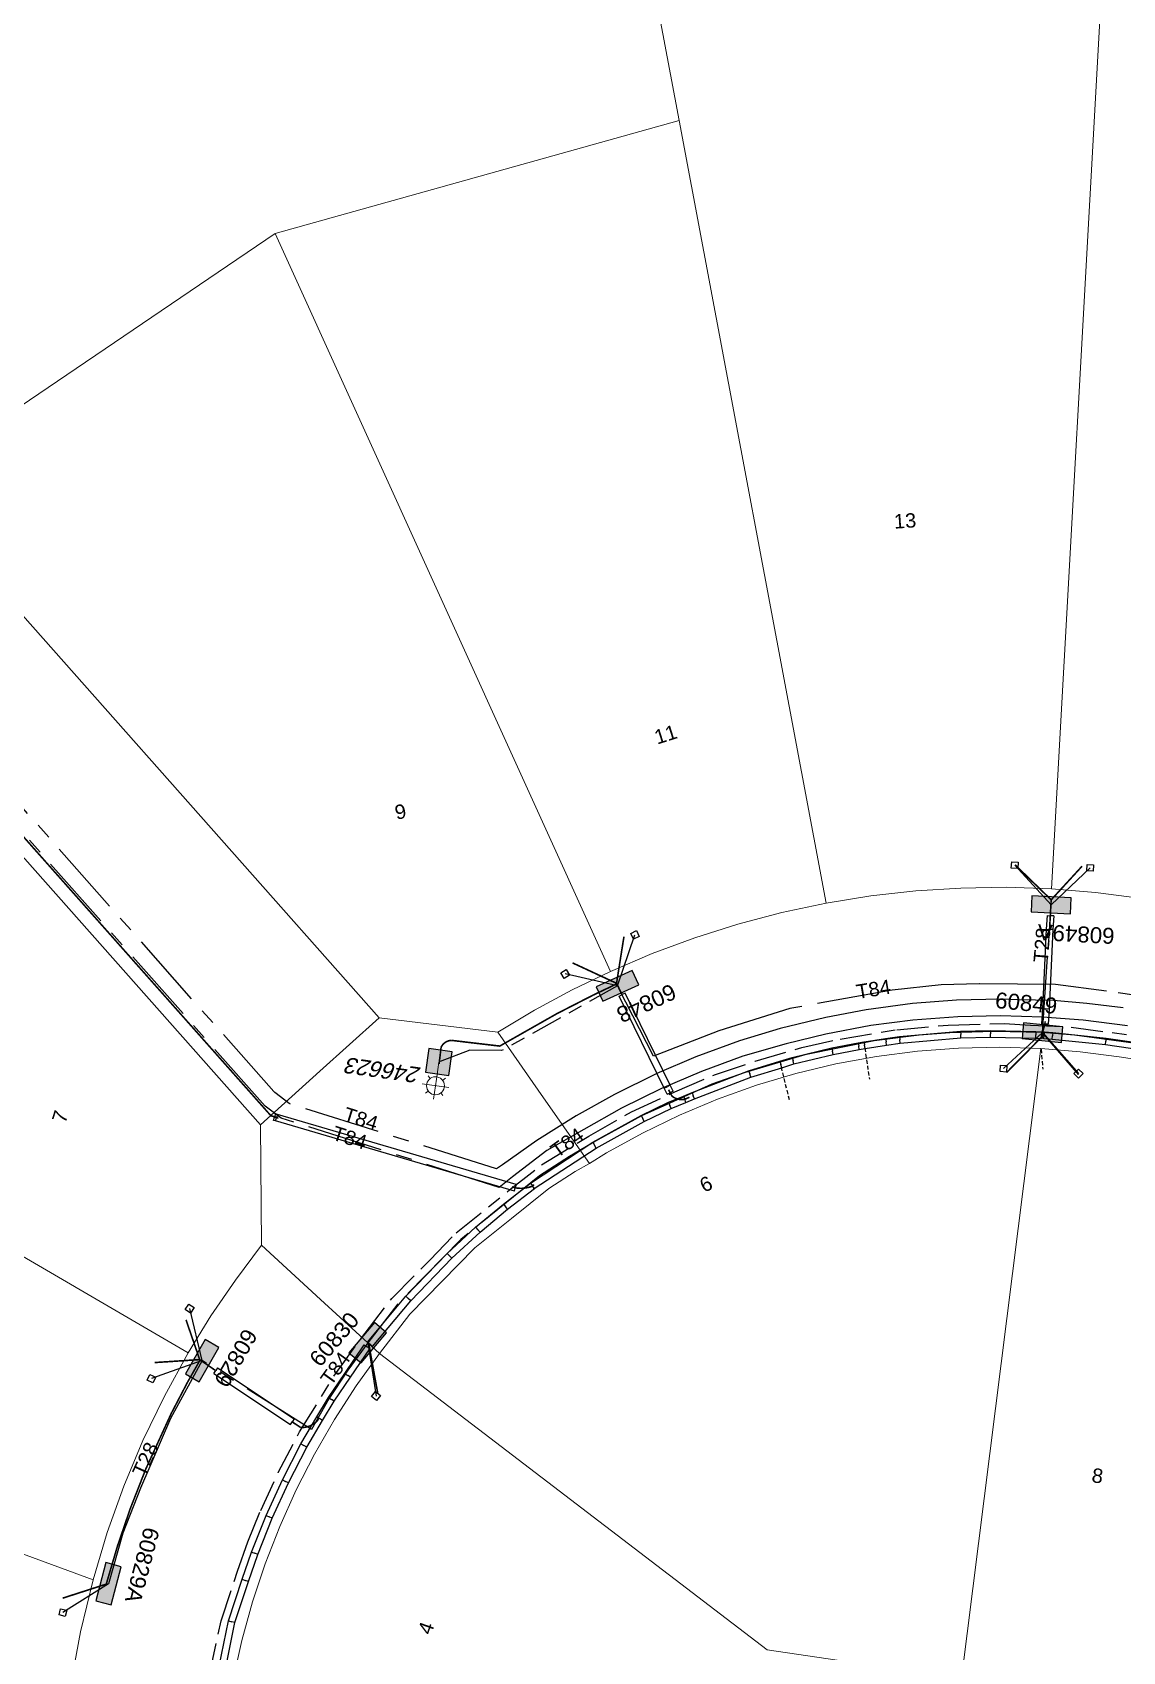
# Model space of a CAD drawing. Header units: metres. Extents: x 277548 to 280124, y 6243677 to 6246862.
# Drawn here: x 279546.5 to 279682.9, y 6245379.9 to 6245582.7 of the extents above; entities that cross this region are included whole.
import ezdxf
from ezdxf.enums import TextEntityAlignment as Align

# ---------------------------------------------------------------- set-up
doc = ezdxf.new("R2010")
doc.units = ezdxf.units.M
for name, pattern in [('Cable Exist UG', [8.2, 4, -1.2, 1.8, -1.2]), ('DASHED', [0.75, 0.5, -0.25]), ('IECLCENT', [15.5, 9.5, -2, 2, -2])]:
    doc.linetypes.add(name, pattern=pattern)
doc.layers.get('0').update_dxf_attribs({"color": 6})
doc.layers.add('Cadastre Land Parcels_SP_EXT', color=9, linetype='Continuous', lineweight=5)
doc.layers.add('Cadastre Roads_SP_EXT', color=94, linetype='Continuous', lineweight=15)
for name, color, linetype in [('Duct_SP_EXT', 7, 'Continuous'), ('Equip_SP_SL_EXT', 7, 'Continuous'), ('Mains_LV_EXT', 7, 'Continuous'), ('Mains_LV_SL_EXT', 7, 'Continuous'), ('Notes_HV_MISC', 7, 'Continuous'), ('Notes_LV_MISC', 7, 'Continuous'), ('Notes_SP_MISC', 7, 'Continuous'), ('Services_SP_EXT', 7, 'Continuous'), ('SupportsUG_SP_LV_EXT', 7, 'Continuous'), ('SupportsUG_SP_LV_SL_EXT', 7, 'Continuous')]:
    doc.layers.add(name, color=color, linetype=linetype)
doc.layers.add('UNKNOWN_FEATURES', color=1, linetype='DASHED', plot=False)
doc.styles.add('COLUMN_LABEL', font='arial.ttf')
doc.styles.add('iecARIAL', font='arial.ttf', dxfattribs={"height": 2})
doc.styles.add('POLE_LABEL', font='arial.ttf')
doc.styles.get("Standard").update_dxf_attribs({"font": 'arial.ttf'})

# ---------------------------------------------------------------- blocks, each defined once
blk = doc.blocks.new('COLUMN_EXT')
blk.add_hatch(color=256).paths.add_polyline_path([(-1.49, 1.48), (-1.49, -1.49), (1.48, -1.49), (1.48, 1.48)])
blk.add_lwpolyline([(-1.49, -1.49), (1.48, -1.49), (1.48, 1.48), (-1.49, 1.48)], close=True)
at = {"style": 'COLUMN_LABEL', "oblique": 15, "flags": 8}
blk.add_attdef('ASSET_NUM', text='', height=2, dxfattribs=at).set_placement((2, 2), align=Align.MIDDLE_LEFT)
at = {"flags": 9}
for tag, style, p in [('STRUCTURE_PLANT_NUMBER', 'POLE_LABEL', (1.81, 0.03)), ('STREET_CODE', 'COLUMN_LABEL', (1.81, -0.2))]:
    blk.add_attdef(tag, text='', height=0.2, dxfattribs=dict(at, style=style)).set_placement(p, align=Align.MIDDLE_LEFT)
for tag, p in [('COLUMN_TYPE', (1.81, -0.4)), ('OWNED_BY', (1.81, -0.6)), ('STATE', (1.81, -0.8)), ('USAGE', (1.81, -1)), ('STREETNAME', (1.81, -1.6)), ('SUBURB', (1.81, -1.8)), ('LEGEND', (1.81, -1.2)), ('LOCATION', (1.81, -1.4)), ('NOTES', (1.81, -2))]:
    blk.add_attdef(tag, text='', height=0.2, dxfattribs=at).set_placement(p, align=Align.MIDDLE_LEFT)
at = {"flags": 1}
blk.add_attdef('Z', (1.81, -2.35), '', height=0.2, dxfattribs=at)
blk = doc.blocks.new('PILLAR_EXT')
blk.add_hatch(color=256).paths.add_polyline_path([(-2.475, 0.99), (-2.475, -0.99), (2.475, -0.99), (2.475, 0.99)])
blk.add_lwpolyline([(-2.475, -0.99), (2.475, -0.99), (2.475, 0.99), (-2.475, 0.99)], close=True)
at = {"style": 'iecARIAL', "flags": 8}
blk.add_attdef('ASSET_NUM', text='', height=2, dxfattribs=at).set_placement((1.5, 3.5), align=Align.MIDDLE_RIGHT)
for tag, p, flags in [('OWNED_BY', (0, -0.2), 9), ('STATE', (0, -0.4), 9), ('SUPPORT_TYPE', (0, -0.6), 9), ('STREETNAME', (0, -1.8), 9), ('SUBURB', (0, -2), 1), ('USAGE', (0, -0.8), 9), ('LEGEND', (0, -1), 9), ('LOCATION', (0, -1.2), 9), ('NOTES', (0, -1.4), 9), ('PARENT', (0, -1.6), 9)]:
    blk.add_attdef(tag, p, '', height=0.2, dxfattribs=dict(flags=flags))
blk = doc.blocks.new('*U75')
at = {"lineweight": 15}
for p, q in [((-1.46, 5.46), (-1.06, 5.06)), ((0, 1.75), (0, 6.25)), ((1.46, 5.46), (1.06, 5.06)), ((-2.25, 4), (2.25, 4)), ((-1.46, 2.54), (-1.06, 2.94)), ((1.46, 2.54), (1.06, 2.94)), ((0, 0), (0, 2.5))]:
    blk.add_line(p, q, dxfattribs=at)
blk.add_circle((0, 4), 1.5, dxfattribs=at)
for tag, p, height, flags in [('OPERATING_VOLTAGE', (0.98, -1.65), 0.2, 9), ('ORIENTATION', (0.98, -1.85), 0.2, 9), ('OWNED_BY', (0.98, -2.05), 0.2, 9), ('STATE', (0.98, -2.25), 0.2, 9), ('CONSTRUCTED_VOLTAGE', (0.98, -0.65), 0.2, 9), ('CONTROL_TYPE', (0.98, -0.85), 0.2, 9), ('LANTERN_PURPOSE', (0.98, -1.05), 0.2, 9), ('LANTERN_TYPE', (0.98, -1.25), 0.2, 9), ('NO_PHASES', (0.98, -1.45), 0.2, 9), ('USAGE', (0.98, -2.45), 0.2, 9), ('CEXIST', (0.98, -2.65), 0.2, 9), ('CNEW', (0.98, -2.85), 0.2, 9), ('LNUMBER', (2.18, -3.25), 2.5, 8), ('CNUMBER', (0.98, -3.05), 0.2, 9), ('CREMOVE', (0.98, -3.25), 0.2, 9), ('CREPLACE', (0.98, -3.45), 0.2, 9), ('LKINGHEIGHT', (0.98, -3.65), 0.2, 9), ('LBRACKET', (0.98, -3.85), 0.2, 9), ('LBRACKETVOCAB', (0.98, -4.05), 0.2, 9), ('LCATEGORY', (0.98, -4.25), 0.2, 9), ('LCHARGE1', (0.98, -4.45), 0.2, 9), ('LCHARGE1PERCENT', (0.98, -4.65), 0.2, 9), ('LCHARGE2', (0.98, -4.85), 0.2, 9), ('LCHARGE2PERCENT', (0.98, -5.05), 0.2, 9), ('LCHARGE3', (0.98, -5.25), 0.2, 9), ('LCHARGE3PERCENT', (0.98, -5.45), 0.2, 9), ('LEXIST', (0.98, -5.65), 0.2, 9), ('LLAMP', (0.98, -5.85), 0.2, 9), ('LLAMPVOCAB', (0.98, -6.05), 0.2, 9), ('LMAST', (0.98, -6.25), 0.2, 9), ('LMASTVOCAB', (0.98, -6.45), 0.2, 9), ('LNEW', (0.98, -6.65), 0.2, 9), ('LANTNUMBER', (0.98, -6.85), 0.2, 9), ('LOUTREACH', (0.98, -7.25), 0.2, 9), ('LOUTREACHVOCAB', (0.98, -7.45), 0.2, 9), ('LRATECODE', (0.98, -7.65), 0.2, 9), ('LREMOVE', (0.98, -7.85), 0.2, 9), ('LREPLACE', (0.98, -8.05), 0.2, 9), ('LTYPE', (0.98, -8.25), 0.2, 9), ('STREETNAME', (0.98, -9.25), 0.2, 9), ('SUBURB', (0.98, -9.45), 0.2, 1), ('LTYPEVOCAB', (0.98, -8.45), 0.2, 9), ('LEGEND', (0.98, -8.65), 0.2, 9), ('LOCATION', (0.98, -8.85), 0.2, 9), ('NOTES', (0.98, -9.05), 0.2, 9)]:
    blk.add_attdef(tag, p, '', height=height, dxfattribs=dict(flags=flags))
blk = doc.blocks.new('CCP_EXT')
at = {"flags": 9}
for tag, p in [('STATE', (0, -1.8)), ('NOTES', (0, -2))]:
    blk.add_attdef(tag, text='', height=0.2, dxfattribs=at).set_placement(p, align=Align.MIDDLE_LEFT)
blk.add_wipeout([(0, 0.57), (0.57, 0), (0, -0.57), (-0.57, 0)])
blk.add_lwpolyline([(-0.57, 0), (0, 0.57), (0.57, 0), (0, -0.57), (-0.57, 0)])
at = {"flags": 1}
blk.add_attdef('Z', (0, 0), '', height=0.2, dxfattribs=at)
at = {"flags": 9}
for tag, p in [('CCP_TYPE', (0, 0)), ('CONSTRUCTED_VOLTAGE', (0, -0.2)), ('OPERATING_VOLTAGE', (0, -0.6)), ('ORIENTATION', (0, -0.8)), ('OWNED_BY', (0, -1)), ('NO_PHASES', (0, -0.4)), ('USAGE', (0, -1.2)), ('LEGEND', (0, -1.4)), ('LIFE_SUPPORT', (0, -1.6))]:
    blk.add_attdef(tag, text='', height=0.2, dxfattribs=at).set_placement(p, align=Align.MIDDLE_LEFT)

msp = doc.modelspace()

# ---------------------------------------------------------------- linework, layer by layer
at = {"layer": 'Cadastre Land Parcels_SP_EXT', "linetype": 'Continuous'}
msp.add_lwpolyline([(279530.61503, 6245526.12403), (279576.83799, 6245557.50401), (279627.41601, 6245571.64898), (279622.25297, 6245599.16804)], dxfattribs=at)
for points in [[(279654.186, 6245594.25303), (279622.25297, 6245599.16804), (279627.41601, 6245571.64898), (279645.805, 6245473.623), (279651.403, 6245474.52903), (279657.03597, 6245475.16202), (279662.69296, 6245475.52304), (279668.361, 6245475.61102), (279674.02604, 6245475.42596), (279680.42097, 6245590.26402), (279654.186, 6245594.25303)], [(279691.49903, 6245588.61803), (279680.42097, 6245590.26402), (279674.02604, 6245475.42596), (279679.55204, 6245474.97396), (279685.04801, 6245474.25997), (279707.87298, 6245470.79901), (279725.07001, 6245583.47601), (279691.49903, 6245588.61803)], [(279645.805, 6245473.623), (279627.41601, 6245571.64898), (279576.83799, 6245557.50401), (279618.82902, 6245465.07797), (279624.04603, 6245467.30404), (279629.36604, 6245469.27598), (279634.77403, 6245470.98901), (279640.25798, 6245472.43899), (279645.805, 6245473.623)], [(279618.82902, 6245465.07797), (279576.83799, 6245557.50401), (279530.61503, 6245526.12403), (279589.87297, 6245459.27796), (279604.72601, 6245457.48799), (279609.31003, 6245460.23098), (279614.01498, 6245462.76198), (279618.82902, 6245465.07797)], [(279575.02001, 6245445.88303), (279515.65104, 6245512.85797), (279481.67302, 6245466.50401), (279565.96901, 6245417.31096), (279568.81597, 6245421.93897), (279571.87202, 6245426.43104), (279575.13396, 6245430.77603), (279575.02001, 6245445.88303)], [(279565.96901, 6245417.31096), (279481.67302, 6245466.50401), (279461.92997, 6245439.58403), (279458.95298, 6245423.91003), (279554.05303, 6245388.86503), (279555.83002, 6245394.79003), (279557.91696, 6245400.613), (279560.30698, 6245406.31797), (279562.993, 6245411.88902), (279565.96901, 6245417.31096)], [(279672.70396, 6245455.409), (279667.54702, 6245455.58001), (279662.38901, 6245455.47304), (279657.24302, 6245455.08897), (279652.12503, 6245454.42797), (279647.04996, 6245453.49403), (279642.03196, 6245452.28803), (279637.08799, 6245450.81499), (279632.22899, 6245449.07696), (279627.47104, 6245447.08197), (279622.82704, 6245444.83196), (279618.31103, 6245442.337), (279616.18496, 6245441.00804), (279614.42104, 6245440.00299), (279611.10203, 6245437.87002), (279606.44099, 6245434.13497), (279601.84804, 6245430.45503), (279597.73201, 6245426.24898), (279593.70598, 6245422.13701), (279589.93197, 6245417.24197), (279638.43798, 6245380.10597), (279662.76999, 6245376.50703), (279672.70396, 6245455.409)], [(279692.37202, 6245336.87996), (279709.21396, 6245450.31503), (279682.48698, 6245454.38001), (279677.60801, 6245455.013), (279672.70396, 6245455.409), (279662.76999, 6245376.50703), (279657.58301, 6245341.52899), (279677.10602, 6245338.93104), (279692.37202, 6245336.87996)], [(279554.05303, 6245388.86503), (279458.95298, 6245423.91003), (279449.63398, 6245374.52397), (279478.08804, 6245370.14399), (279513.19098, 6245364.80402), (279548.78796, 6245359.38799), (279551.29502, 6245375.80602), (279552.48804, 6245382.37497), (279554.05303, 6245388.86503)], [(279662.76999, 6245376.50703), (279638.43798, 6245380.10597), (279589.93197, 6245417.24197), (279586.99898, 6245413.17399), (279584.27604, 6245408.95902), (279581.76898, 6245404.61403), (279579.48399, 6245400.14802), (279577.42902, 6245395.57204), (279575.60698, 6245390.89801), (279574.023, 6245386.13803), (279572.68203, 6245381.30402), (279571.58502, 6245376.40898), (279570.741, 6245371.46403), (279568.31097, 6245354.73702), (279605.55898, 6245349.18602), (279640.83197, 6245343.99303), (279657.58301, 6245341.52899), (279662.76999, 6245376.50703)]]:
    msp.add_lwpolyline(points, close=True, dxfattribs=at)
at = {"layer": 'Cadastre Roads_SP_EXT', "linetype": 'Continuous'}
for points in [[(279515.651, 6245512.85803), (279575.02001, 6245445.88298), (279582.44697, 6245452.58097), (279589.87304, 6245459.27799), (279530.61503, 6245526.12403)], [(279685.048, 6245474.26003), (279679.55203, 6245474.97399), (279674.02603, 6245475.42602), (279674.02603, 6245475.42602), (279668.36104, 6245475.61102), (279662.69296, 6245475.52298), (279657.036, 6245475.16199), (279651.40298, 6245474.52901), (279645.80502, 6245473.623), (279640.258, 6245472.43899), (279634.77404, 6245470.98901), (279629.36602, 6245469.27597), (279624.04604, 6245467.30401), (279618.82902, 6245465.078), (279614.01503, 6245462.76201), (279609.31002, 6245460.23099), (279604.72598, 6245457.48803), (279610.45596, 6245449.24796), (279616.18497, 6245441.00797), (279618.31102, 6245442.33698), (279622.82698, 6245444.83197), (279627.47098, 6245447.082), (279632.22898, 6245449.077), (279637.088, 6245450.81503), (279642.03198, 6245452.28797), (279647.05004, 6245453.49397), (279652.12497, 6245454.42798), (279657.24299, 6245455.08903), (279662.38901, 6245455.47299), (279667.54704, 6245455.58001), (279672.704, 6245455.40896), (279677.60798, 6245455.013), (279682.48696, 6245454.38003), (279709.21402, 6245450.31496)], [(279571.58501, 6245376.40897), (279572.68203, 6245381.30402), (279574.02304, 6245386.13796), (279575.60698, 6245390.898), (279577.42899, 6245395.57202), (279579.48404, 6245400.14802), (279581.76904, 6245404.614), (279584.27604, 6245408.95899), (279586.99904, 6245413.174), (279589.93203, 6245417.24198), (279589.93203, 6245417.24198), (279582.53298, 6245424.00903), (279575.13401, 6245430.77599), (279571.872, 6245426.43099), (279568.816, 6245421.93897), (279565.96903, 6245417.31104), (279562.99303, 6245411.88898), (279560.30704, 6245406.31803), (279557.91704, 6245400.61304), (279555.83003, 6245394.78998), (279554.05296, 6245388.86502), (279552.48801, 6245382.37499), (279551.295, 6245375.80601)]]:
    msp.add_lwpolyline(points, dxfattribs=at)
at = {"layer": 'Duct_SP_EXT'}
for p, q in [((279673.4744, 6245472.07153), (279673.36832, 6245470.36287)), ((279673.4744, 6245472.07153), (279673.8936, 6245472.04551)), ((279674.31279, 6245472.01948), (279673.8936, 6245472.04551)), ((279674.31279, 6245472.01948), (279674.20712, 6245470.31749)), ((279673.36832, 6245470.36287), (279672.9093, 6245460.40974)), ((279673.36832, 6245470.36287), (279673.78772, 6245470.34018)), ((279674.20712, 6245470.31749), (279673.74807, 6245460.36356)), ((279674.20712, 6245470.31749), (279673.78772, 6245470.34018)), ((279619.90886, 6245461.98344), (279620.28611, 6245462.16806)), ((279625.54807, 6245450.46038), (279619.90886, 6245461.98344)), ((279620.66336, 6245462.35268), (279620.28611, 6245462.16806)), ((279626.3036, 6245450.8275), (279620.66336, 6245462.35268)), ((279672.9093, 6245460.40974), (279672.78753, 6245458.50772)), ((279672.9093, 6245460.40974), (279673.32868, 6245460.38665)), ((279673.74807, 6245460.36356), (279673.32868, 6245460.38665)), ((279673.74807, 6245460.36356), (279673.62581, 6245458.45405)), ((279655.0171, 6245456.91767), (279662.64858, 6245457.58345)), ((279662.64858, 6245457.58345), (279666.4039, 6245457.67961)), ((279662.64858, 6245457.58345), (279662.67223, 6245457.16392)), ((279666.4039, 6245457.67961), (279672.07825, 6245457.54256)), ((279666.4039, 6245457.67961), (279666.4042, 6245457.25948)), ((279672.07825, 6245457.54256), (279672.06839, 6245457.12268)), ((279672.07825, 6245457.54256), (279672.78175, 6245457.5265)), ((279672.78175, 6245457.5265), (279672.77216, 6245457.10661)), ((279672.78753, 6245458.50772), (279673.20667, 6245458.48088)), ((279672.97186, 6245457.54612), (279672.92916, 6245457.1283)), ((279672.97186, 6245457.54612), (279673.15274, 6245457.52763)), ((279673.15274, 6245457.52763), (279673.11004, 6245457.10981)), ((279673.15274, 6245457.52763), (279674.18458, 6245457.42219)), ((279673.62581, 6245458.45405), (279673.20667, 6245458.48088)), ((279674.18458, 6245457.42219), (279674.14189, 6245457.00436)), ((279674.18458, 6245457.42219), (279680.87637, 6245456.73851)), ((279641.57583, 6245454.29985), (279646.51895, 6245455.48974)), ((279646.51895, 6245455.48974), (279649.8176, 6245456.13797)), ((279646.51895, 6245455.48974), (279646.60863, 6245455.07933)), ((279649.8176, 6245456.13797), (279650.5597, 6245456.26382)), ((279649.8176, 6245456.13797), (279649.89322, 6245455.7248)), ((279649.96884, 6245455.31163), (279649.89322, 6245455.7248)), ((279649.96884, 6245455.31163), (279650.70014, 6245455.43564)), ((279650.5597, 6245456.26382), (279650.62992, 6245455.84973)), ((279650.56459, 6245456.26461), (279653.26139, 6245456.68926)), ((279650.56459, 6245456.26461), (279650.62992, 6245455.84973)), ((279650.69525, 6245455.43484), (279650.62992, 6245455.84973)), ((279650.70014, 6245455.43564), (279650.62992, 6245455.84973)), ((279650.69525, 6245455.43484), (279653.38092, 6245455.85774)), ((279653.26139, 6245456.68926), (279655.0171, 6245456.91767)), ((279653.26139, 6245456.68926), (279653.32115, 6245456.2735)), ((279653.38092, 6245455.85774), (279653.32115, 6245456.2735)), ((279653.38092, 6245455.85774), (279655.10782, 6245456.08239)), ((279655.0171, 6245456.91767), (279655.06246, 6245456.50003)), ((279655.10782, 6245456.08239), (279655.06246, 6245456.50003)), ((279655.10782, 6245456.08239), (279662.69588, 6245456.74439)), ((279662.69588, 6245456.74439), (279662.67223, 6245457.16392)), ((279662.69588, 6245456.74439), (279666.40451, 6245456.83935)), ((279666.40451, 6245456.83935), (279666.4042, 6245457.25948)), ((279666.40451, 6245456.83935), (279672.05852, 6245456.70279)), ((279672.05852, 6245456.70279), (279672.06839, 6245457.12268)), ((279672.05852, 6245456.70279), (279672.76258, 6245456.68672)), ((279672.76258, 6245456.68672), (279672.77216, 6245457.10661)), ((279672.88646, 6245456.71047), (279672.92916, 6245457.1283)), ((279672.88646, 6245456.71047), (279673.06734, 6245456.69199)), ((279673.06734, 6245456.69199), (279673.11004, 6245457.10981)), ((279673.06734, 6245456.69199), (279674.09919, 6245456.58654)), ((279674.09919, 6245456.58654), (279674.14189, 6245457.00436)), ((279674.09919, 6245456.58654), (279680.77372, 6245455.90462)), ((279680.77372, 6245455.90462), (279680.82505, 6245456.32156)), ((279680.77372, 6245455.90462), (279709.96696, 6245451.69729)), ((279680.87637, 6245456.73851), (279680.82505, 6245456.32156)), ((279680.87637, 6245456.73851), (279710.08678, 6245452.5287)), ((279636.12197, 6245452.64381), (279640.01954, 6245453.82708)), ((279640.01947, 6245453.82706), (279641.57583, 6245454.29985)), ((279640.01947, 6245453.82706), (279640.14155, 6245453.42519)), ((279640.01954, 6245453.82708), (279640.14155, 6245453.42519)), ((279640.26356, 6245453.02331), (279640.14155, 6245453.42519)), ((279640.26363, 6245453.02333), (279640.14155, 6245453.42519)), ((279640.26363, 6245453.02333), (279641.7964, 6245453.48895)), ((279641.57583, 6245454.29985), (279641.68611, 6245453.8944)), ((279641.7964, 6245453.48895), (279641.68611, 6245453.8944)), ((279641.7964, 6245453.48895), (279646.69831, 6245454.66892)), ((279646.69831, 6245454.66892), (279646.60863, 6245455.07933)), ((279646.69831, 6245454.66892), (279649.96884, 6245455.31163)), ((279629.03973, 6245449.90494), (279636.12197, 6245452.64381)), ((279629.35254, 6245449.12528), (279636.39585, 6245451.8491)), ((279636.12197, 6245452.64381), (279636.25891, 6245452.24645)), ((279636.39585, 6245451.8491), (279636.25891, 6245452.24645)), ((279636.39585, 6245451.8491), (279640.26356, 6245453.02331)), ((279625.54807, 6245450.46038), (279625.92584, 6245450.64394)), ((279625.91366, 6245449.70257), (279625.54807, 6245450.46038)), ((279625.91366, 6245449.70257), (279626.29194, 6245449.88506)), ((279626.3036, 6245450.8275), (279625.92584, 6245450.64394)), ((279626.09674, 6245448.68445), (279627.95619, 6245449.45436)), ((279626.67022, 6245450.06755), (279626.29194, 6245449.88506)), ((279626.67022, 6245450.06755), (279626.3036, 6245450.8275)), ((279627.9556, 6245449.45412), (279629.03973, 6245449.90494)), ((279627.9556, 6245449.45412), (279628.11687, 6245449.06631)), ((279627.95619, 6245449.45436), (279628.11687, 6245449.06631)), ((279629.03973, 6245449.90494), (279629.19614, 6245449.51511)), ((279629.35254, 6245449.12528), (279629.19614, 6245449.51511)), ((279622.67428, 6245447.01908), (279626.09674, 6245448.68445)), ((279623.06057, 6245446.27287), (279626.4415, 6245447.91804)), ((279626.09674, 6245448.68445), (279626.26912, 6245448.30125)), ((279626.4415, 6245447.91804), (279626.26912, 6245448.30125)), ((279626.4415, 6245447.91804), (279628.27754, 6245448.67826)), ((279628.27754, 6245448.67826), (279628.11687, 6245449.06631)), ((279628.27813, 6245448.67851), (279628.11687, 6245449.06631)), ((279628.27813, 6245448.67851), (279629.35254, 6245449.12528)), ((279576.6665, 6245446.42353), (279576.78168, 6245446.82743)), ((279576.90896, 6245446.35439), (279576.6665, 6245446.42353)), ((279576.89686, 6245447.23133), (279576.78168, 6245446.82743)), ((279577.1426, 6245447.16125), (279576.89686, 6245447.23133)), ((279576.90896, 6245446.35439), (279577.02578, 6245446.75782)), ((279606.79558, 6245437.56906), (279576.90896, 6245446.35439)), ((279577.1426, 6245447.16125), (279577.02578, 6245446.75782)), ((279607.03248, 6245438.37496), (279577.1426, 6245447.16125)), ((279616.60277, 6245443.68252), (279622.67428, 6245447.01908)), ((279617.03637, 6245442.96232), (279623.06057, 6245446.27287)), ((279622.67428, 6245447.01908), (279622.86742, 6245446.64597)), ((279623.06057, 6245446.27287), (279622.86742, 6245446.64597)), ((279608.83111, 6245438.57556), (279616.60277, 6245443.68252)), ((279616.60277, 6245443.68252), (279616.81957, 6245443.32242)), ((279617.03637, 6245442.96232), (279616.81957, 6245443.32242)), ((279609.29241, 6245437.87357), (279617.03637, 6245442.96232)), ((279605.41791, 6245435.94445), (279608.80525, 6245438.55713)), ((279605.94388, 6245435.28929), (279609.31827, 6245437.892)), ((279606.79558, 6245437.56906), (279606.91403, 6245437.97201)), ((279607.03248, 6245438.37496), (279606.91403, 6245437.97201)), ((279608.80525, 6245438.55713), (279609.06176, 6245438.22457)), ((279608.83111, 6245438.57556), (279609.06176, 6245438.22457)), ((279609.31827, 6245437.892), (279609.06176, 6245438.22457)), ((279609.29241, 6245437.87357), (279609.06176, 6245438.22457)), ((279601.94635, 6245433.04464), (279605.41791, 6245435.94445)), ((279602.50098, 6245432.41343), (279605.94388, 6245435.28929)), ((279605.41791, 6245435.94445), (279605.68089, 6245435.61687)), ((279605.94388, 6245435.28929), (279605.68089, 6245435.61687)), ((279598.39813, 6245429.76594), (279601.94635, 6245433.04464)), ((279598.98557, 6245429.16504), (279602.50098, 6245432.41343)), ((279601.94635, 6245433.04464), (279602.22367, 6245432.72903)), ((279602.50098, 6245432.41343), (279602.22367, 6245432.72903)), ((279593.20423, 6245424.39463), (279598.39813, 6245429.76594)), ((279593.82947, 6245423.83283), (279598.98557, 6245429.16504)), ((279598.39813, 6245429.76594), (279598.69185, 6245429.46549)), ((279598.98557, 6245429.16504), (279598.69185, 6245429.46549)), ((279588.41314, 6245418.653), (279593.20423, 6245424.39463)), ((279589.05809, 6245418.11482), (279593.82947, 6245423.83283)), ((279593.20423, 6245424.39463), (279593.51685, 6245424.11373)), ((279593.82947, 6245423.83283), (279593.51685, 6245424.11373)), ((279585.5863, 6245414.72067), (279588.01199, 6245418.29506)), ((279586.28173, 6245414.24953), (279588.70705, 6245417.82338)), ((279588.01199, 6245418.29506), (279588.35952, 6245418.05922)), ((279588.70705, 6245417.82338), (279588.35952, 6245418.05922)), ((279588.41314, 6245418.653), (279588.73562, 6245418.38391)), ((279589.05809, 6245418.11482), (279588.73562, 6245418.38391)), ((279569.17484, 6245414.73221), (279569.40709, 6245415.08215)), ((279569.63935, 6245415.43208), (279569.40709, 6245415.08215)), ((279569.63935, 6245415.43208), (279579.24848, 6245409.05442)), ((279569.17484, 6245414.73221), (279578.78396, 6245408.35454)), ((279583.54685, 6245411.70518), (279585.5863, 6245414.72067)), ((279584.25218, 6245411.24868), (279586.28173, 6245414.24953)), ((279585.5863, 6245414.72067), (279585.93401, 6245414.4851)), ((279586.28173, 6245414.24953), (279585.93401, 6245414.4851)), ((279582.05059, 6245409.28744), (279583.54685, 6245411.70518)), ((279582.77104, 6245408.85537), (279584.25218, 6245411.24868)), ((279583.54685, 6245411.70518), (279583.89952, 6245411.47693)), ((279584.25218, 6245411.24868), (279583.89952, 6245411.47693)), ((279579.24848, 6245409.05442), (279579.01622, 6245408.70448)), ((279580.08457, 6245405.90299), (279582.05059, 6245409.28744)), ((279580.82135, 6245405.49903), (279582.77104, 6245408.85537)), ((279582.05059, 6245409.28744), (279582.41081, 6245409.07141)), ((279582.77104, 6245408.85537), (279582.41081, 6245409.07141)), ((279578.78396, 6245408.35454), (279579.01622, 6245408.70448)), ((279577.75863, 6245401.39993), (279580.08457, 6245405.90299)), ((279578.51458, 6245401.0331), (279580.82135, 6245405.49903)), ((279580.08457, 6245405.90299), (279580.45296, 6245405.70101)), ((279580.82135, 6245405.49903), (279580.45296, 6245405.70101)), ((279575.72668, 6245396.93151), (279577.75863, 6245401.39993)), ((279576.49968, 6245396.60217), (279578.51458, 6245401.0331)), ((279577.75863, 6245401.39993), (279578.1366, 6245401.21652)), ((279578.51458, 6245401.0331), (279578.1366, 6245401.21652)), ((279573.90289, 6245392.34873), (279575.72668, 6245396.93151)), ((279574.68945, 6245392.05343), (279576.49968, 6245396.60217)), ((279575.72668, 6245396.93151), (279576.11318, 6245396.76684)), ((279576.49968, 6245396.60217), (279576.11318, 6245396.76684)), ((279572.70346, 6245388.95297), (279573.90289, 6245392.34873)), ((279573.4989, 6245388.68282), (279574.68945, 6245392.05343)), ((279573.90289, 6245392.34873), (279574.29617, 6245392.20108)), ((279574.68945, 6245392.05343), (279574.29617, 6245392.20108)), ((279571.00394, 6245383.7421), (279572.70346, 6245388.95297)), ((279571.8175, 6245383.52752), (279573.4989, 6245388.68282)), ((279572.70346, 6245388.95297), (279573.10118, 6245388.8179)), ((279573.4989, 6245388.68282), (279573.10118, 6245388.8179)), ((279569.85313, 6245378.07954), (279571.00394, 6245383.7421)), ((279570.6778, 6245377.91961), (279571.8175, 6245383.52752)), ((279571.00394, 6245383.7421), (279571.41072, 6245383.63481)), ((279571.8175, 6245383.52752), (279571.41072, 6245383.63481))]:
    msp.add_line(p, q, dxfattribs=at)
at = {"layer": 'Notes_LV_MISC', "linetype": 'IECLCENT'}
msp.add_lwpolyline([(279672.89815, 6245457.40763), (279673.98798, 6245473.41805)], dxfattribs=at)
at = {"layer": 'Notes_SP_MISC', "linetype": 'IECLCENT', "ltscale": 0.5, "const_width": 0.2, "flags": 128}
for points in [[(279517.93632, 6245512.8612), (279576.31356, 6245447.00942), (279577.25968, 6245446.70569)], [(279673.98912, 6245474.04396), (279673.78931, 6245470.37016)], [(279619.61824, 6245463.52129), (279620.28608, 6245462.16803)], [(279673.22947, 6245458.83722), (279673.20663, 6245458.48087), (279672.89817, 6245457.40756)], [(279597.37189, 6245453.47879), (279597.62729, 6245455.58582)], [(279569.40705, 6245415.08216), (279567.40769, 6245416.46228)]]:
    msp.add_lwpolyline(points, dxfattribs=at)
for points in [[(279597.62729, 6245455.58582, -0.276886816), (279598.92706, 6245456.44065)], [(279626.11025, 6245450.26156), (279626.29194, 6245449.88505), (279626.50911, 6245449.47559), (279626.50911, 6245449.47559, 0.228798685), (279628.11686, 6245449.06629), (279628.11686, 6245449.06629), (279628.71438, 6245449.31479)], [(279606.47906, 6245438.09984), (279606.91406, 6245437.972), (279606.91406, 6245437.972, 0.137581637), (279608.97729, 6245438.16013), (279608.97729, 6245438.16013), (279609.27351, 6245438.36368)], [(279578.95399, 6245408.67944), (279580.04671, 6245407.95907), (279580.04671, 6245407.95907, 0.250730619), (279582.28241, 6245409.0017)]]:
    msp.add_lwpolyline(points, format="xyb", dxfattribs=at)
at = {"layer": 'UNKNOWN_FEATURES'}
for points in [[(279650.65584, 6245455.49565), (279651.23106, 6245451.57238)], [(279672.72517, 6245455.33186), (279672.93898, 6245452.82048)], [(279641.22971, 6245448.98329), (279640.22184, 6245453.06779)]]:
    msp.add_lwpolyline(points, dxfattribs=at)

# ---------------------------------------------------------------- block references
at = {"layer": 'Equip_SP_SL_EXT', "xscale": 0.75, "yscale": 0.75, "zscale": 0.75, "rotation": 172.0085638596723}
msp.add_blockref('*U75', (279597.33797, 6245453.72974), dxfattribs=at)
at = {"layer": 'SupportsUG_SP_LV_EXT'}
ref = msp.add_blockref('PILLAR_EXT', (279673.98796, 6245473.41807), dxfattribs=dict(at, rotation=176.9970710141041))
ref.add_attrib('ASSET_NUM', '60849A', dxfattribs={"layer": '0', "height": 2, "rotation": 176.997071, "style": 'iecARIAL'}).set_placement((279672.30666, 6245470.00145), align=Align.MIDDLE_RIGHT)
ref = msp.add_blockref('PILLAR_EXT', (279673.98796, 6245473.41807), dxfattribs=dict(at, rotation=176.9970710141041))
ref.add_attrib('ASSET_NUM', '60849A', dxfattribs={"layer": '0', "height": 2, "rotation": 176.997071, "style": 'iecARIAL'}).set_placement((279672.30666, 6245470.00145), align=Align.MIDDLE_RIGHT)
ref = msp.add_blockref('PILLAR_EXT', (279619.70646, 6245463.27787), dxfattribs=dict(at, rotation=204.5798684644521))
ref.add_attrib('ASSET_NUM', '60848', dxfattribs={"layer": '0', "height": 2, "rotation": 204.5798685, "style": 'iecARIAL'}).set_placement((279619.79825, 6245459.47108), align=Align.MIDDLE_RIGHT)
ref = msp.add_blockref('PILLAR_EXT', (279619.70646, 6245463.27787), dxfattribs=dict(at, rotation=204.5798684644521))
ref.add_attrib('ASSET_NUM', '60848', dxfattribs={"layer": '0', "height": 2, "rotation": 204.5798685, "style": 'iecARIAL'}).set_placement((279619.79825, 6245459.47108), align=Align.MIDDLE_RIGHT)
ref = msp.add_blockref('PILLAR_EXT', (279672.89817, 6245457.40759), dxfattribs=dict(at, rotation=354.4003469416034))
ref.add_attrib('ASSET_NUM', '60849', dxfattribs={"layer": '0', "height": 2, "rotation": 354.4003469, "style": 'iecARIAL'}).set_placement((279674.73253, 6245460.74453), align=Align.MIDDLE_RIGHT)
ref = msp.add_blockref('PILLAR_EXT', (279672.89817, 6245457.40759), dxfattribs=dict(at, rotation=354.4003469416034))
ref.add_attrib('ASSET_NUM', '60849', dxfattribs={"layer": '0', "height": 2, "rotation": 354.4003469, "style": 'iecARIAL'}).set_placement((279674.73253, 6245460.74453), align=Align.MIDDLE_RIGHT)
ref = msp.add_blockref('PILLAR_EXT', (279588.45117, 6245418.57098), dxfattribs=dict(at, rotation=49.73100861253857))
ref.add_attrib('ASSET_NUM', '60830', dxfattribs={"layer": '0', "height": 2, "rotation": 49.7310086, "style": 'iecARIAL'}).set_placement((279586.75017, 6245421.97783), align=Align.MIDDLE_RIGHT)
ref = msp.add_blockref('PILLAR_EXT', (279588.45117, 6245418.57098), dxfattribs=dict(at, rotation=49.73100861253857))
ref.add_attrib('ASSET_NUM', '60830', dxfattribs={"layer": '0', "height": 2, "rotation": 49.7310086, "style": 'iecARIAL'}).set_placement((279586.75017, 6245421.97783), align=Align.MIDDLE_RIGHT)
ref = msp.add_blockref('PILLAR_EXT', (279567.71759, 6245416.33282), dxfattribs=dict(at, rotation=240.087754723766))
ref.add_attrib('ASSET_NUM', '60829', dxfattribs={"layer": '0', "height": 2, "rotation": 240.0877547, "style": 'iecARIAL'}).set_placement((279570.00334, 6245413.28728), align=Align.MIDDLE_RIGHT)
ref = msp.add_blockref('PILLAR_EXT', (279567.71759, 6245416.33282), dxfattribs=dict(at, rotation=240.087754723766))
ref.add_attrib('ASSET_NUM', '60829', dxfattribs={"layer": '0', "height": 2, "rotation": 240.0877547, "style": 'iecARIAL'}).set_placement((279570.00334, 6245413.28728), align=Align.MIDDLE_RIGHT)
ref = msp.add_blockref('PILLAR_EXT', (279555.99695, 6245388.38621), dxfattribs=dict(at, rotation=255.297474274508))
ref.add_attrib('ASSET_NUM', '60829A', dxfattribs={"layer": '0', "height": 2, "rotation": 255.2974743, "style": 'iecARIAL'}).set_placement((279559.00165, 6245386.04703), align=Align.MIDDLE_RIGHT)
ref = msp.add_blockref('PILLAR_EXT', (279555.99695, 6245388.38621), dxfattribs=dict(at, rotation=255.297474274508))
ref.add_attrib('ASSET_NUM', '60829A', dxfattribs={"layer": '0', "height": 2, "rotation": 255.2974743, "style": 'iecARIAL'}).set_placement((279559.00165, 6245386.04703), align=Align.MIDDLE_RIGHT)
at = {"layer": 'SupportsUG_SP_LV_SL_EXT'}
ref = msp.add_blockref('COLUMN_EXT', (279597.33798, 6245453.72975), dxfattribs=dict(at, rotation=172.0085638596723))
ref.add_attrib('ASSET_NUM', '246623', dxfattribs={"layer": '0', "height": 2, "rotation": 172.0085639, "style": 'COLUMN_LABEL', "oblique": 15}).set_placement((279595.07936, 6245452.02722), align=Align.MIDDLE_LEFT)

# ---------------------------------------------------------------- texts
at = {"layer": 'Cadastre Land Parcels_SP_EXT'}
for s, rotation, p in [('13', 3.716, (279654.36004, 6245520.52078)), ('11', 17.530001, (279624.66654, 6245493.48276)), ('9', 11.37, (279592.0294, 6245484.06641)), ('7', 72.419998, (279550.59069, 6245445.95742)), ('6', 24.629999, (279630.52684, 6245437.34617)), ('8', 352.2, (279678.9805, 6245401.12049)), ('4', 70.510002, (279596.35409, 6245381.88117))]:
    msp.add_text(s, height=1.8, rotation=rotation, dxfattribs=at).set_placement(p)
at = {"layer": 'Mains_LV_EXT'}
for s, rotation, p in [('T28', 85.1600631, (279673.55322, 6245466.14462)), ('T84', 9.4026429, (279649.75477, 6245461.6093)), ('T84', 342.6107931, (279585.24109, 6245446.40033)), ('T84', 342.3402479, (279583.84816, 6245444.05784)), ('T84', 35.4839765, (279612.16062, 6245441.64651)), ('T84', 54.3341608, (279583.85783, 6245413.06457)), ('T28', 65.5936909, (279560.54391, 6245401.63324))]:
    msp.add_text(s, height=1.8, rotation=rotation, dxfattribs=at).set_placement(p)

# ---------------------------------------------------------------- next in the draw order: block references
at = {"layer": 'Services_SP_EXT'}
for p, rotation in [((279669.4221, 6245478.38278), 131.3640110405653), ((279678.87269, 6245478.04735), 42.4940971014851), ((279621.89554, 6245469.64899), 70.14722283163955), ((279613.15652, 6245464.76158), 166.0669733337525), ((279668.01601, 6245452.90219), 221.1345292192934), ((279566.15504, 6245422.85285), 102.115243286195), ((279561.35635, 6245414.07561), 198.1798938881863), ((279589.47743, 6245411.89515), 277.4975161527266), ((279550.29283, 6245384.7797), 210.9753417369847)]:
    msp.add_blockref('CCP_EXT', p, dxfattribs=dict(at, rotation=rotation))
msp.add_blockref('CCP_EXT', (279677.41235, 6245452.28117), dxfattribs=at)

# ---------------------------------------------------------------- next in the draw order: block references
for p, rotation in [((279669.4221, 6245478.38278), 131.3640110405653), ((279678.87269, 6245478.04735), 42.4940971014851), ((279621.89554, 6245469.64899), 70.14722283163955), ((279613.15652, 6245464.76158), 166.0669733337525), ((279668.01601, 6245452.90219), 221.1345292192934), ((279566.15504, 6245422.85285), 102.115243286195), ((279561.35635, 6245414.07561), 198.1798938881863), ((279589.47743, 6245411.89515), 277.4975161527266), ((279550.29283, 6245384.7797), 210.9753417369847)]:
    msp.add_blockref('CCP_EXT', p, dxfattribs=dict(at, rotation=rotation))
msp.add_blockref('CCP_EXT', (279677.41235, 6245452.28117), dxfattribs=at)

# ---------------------------------------------------------------- next in the draw order: linework, layer by layer
at = {"layer": 'Mains_LV_SL_EXT', "linetype": 'Cable Exist UG'}
msp.add_lwpolyline([(279619.70646, 6245463.27785), (279605.20136, 6245455.15915), (279601.23176, 6245455.22355), (279597.33791, 6245453.72974)], dxfattribs=at)
at = {"layer": 'Notes_HV_MISC', "linetype": 'Cable Exist UG'}
msp.add_lwpolyline([(279568.64078, 6245376.98975), (279570.08779, 6245383.72825), (279572.13415, 6245389.963), (279573.45279, 6245393.63171), (279575.04136, 6245397.57828), (279577.22902, 6245402.32706), (279579.91176, 6245407.39791), (279584.52074, 6245414.8663), (279588.10061, 6245419.77866), (279591.43841, 6245424.10911), (279596.2601, 6245428.95649), (279599.50731, 6245432.35243), (279606.19284, 6245437.71548), (279610.20606, 6245440.86034), (279616.13451, 6245444.44347), (279621.44659, 6245447.49674), (279626.87296, 6245449.99755), (279631.95123, 6245452.16378), (279636.95785, 6245453.84477), (279642.76009, 6245455.54846), (279647.56643, 6245456.6045), (279654.65678, 6245457.77991), (279661.09781, 6245458.3599), (279668.09173, 6245458.56361), (279671.40301, 6245458.36366), (279676.4802, 6245458.11383), (279690.43617, 6245456.20552)], dxfattribs=at)
at = {"layer": 'Notes_LV_MISC', "linetype": 'IECLCENT'}
for points in [[(279682.98405, 6245460.49885), (279678.45498, 6245461.06691), (279674.28069, 6245461.41526), (279669.75871, 6245461.52053), (279669.75871, 6245461.52053), (279667.63211, 6245461.58701), (279662.14026, 6245461.46548), (279656.64583, 6245461.04489), (279650.84242, 6245460.27071), (279645.80185, 6245459.32686), (279640.07535, 6245457.92064), (279634.98015, 6245456.36885), (279629.49113, 6245454.36587), (279624.61498, 6245452.29324), (279619.3109, 6245449.67723), (279614.53342, 6245447.00501), (279609.61739, 6245443.89635), (279605.3234, 6245440.84817), (279604.53845, 6245440.37144), (279578.60697, 6245448.52476), (279576.7976, 6245449.89887), (279576.7976, 6245449.89887), (279576.67047, 6245450.04743), (279576.67047, 6245450.04743), (279521.70852, 6245512.15879)], [(279683.55319, 6245458.26381), (279677.99953, 6245458.95608), (279672.90032, 6245459.36465), (279667.63336, 6245459.52247), (279662.32319, 6245459.40135), (279656.65183, 6245458.96183), (279651.43534, 6245458.29125), (279645.79885, 6245457.22895), (279640.80466, 6245456.00925), (279635.4074, 6245454.46205), (279630.22219, 6245452.55133), (279625.20506, 6245450.41021), (279620.20203, 6245447.95161), (279615.48311, 6245445.30032), (279610.84244, 6245442.65137), (279606.54268, 6245439.34234), (279604.90882, 6245438.03305), (279577.59689, 6245446.6997), (279575.59724, 6245448.19944), (279575.59724, 6245448.19944), (279520.09968, 6245510.86259)], [(279709.78022, 6245446.3884), (279711.08559, 6245458.26915), (279680.92901, 6245462.61336), (279674.51575, 6245463.43859), (279664.97248, 6245463.54195), (279660.20927, 6245463.40848), (279654.08454, 6245462.71129), (279641.28755, 6245460.42386), (279632.39776, 6245457.63819), (279624.21149, 6245454.48065), (279619.70646, 6245463.27785)], [(279672.89815, 6245457.40763), (279666.81947, 6245457.56537), (279661.29701, 6245457.39703), (279657.46731, 6245457.11134), (279651.81572, 6245456.40464), (279643.17125, 6245454.61879), (279635.67909, 6245452.43513), (279631.50504, 6245450.94215), (279626.25343, 6245448.5789), (279622.69975, 6245446.99274), (279617.2617, 6245443.99236), (279613.69334, 6245441.8902), (279609.93287, 6245439.49608), (279600.08997, 6245431.51802), (279592.19424, 6245423.45179), (279588.45121, 6245418.57105)], [(279709.78022, 6245446.3884), (279706.46794, 6245452.6259), (279694.74643, 6245454.53837), (279686.10939, 6245455.85209), (279676.9263, 6245457.07455), (279672.89815, 6245457.40763)], [(279588.45121, 6245418.57105), (279585.94106, 6245415.12647), (279583.56888, 6245411.5501), (279581.3893, 6245407.72665), (279567.71761, 6245416.33283)], [(279567.71761, 6245416.33283), (279563.74969, 6245409.0694), (279559.98839, 6245400.3456), (279557.79805, 6245394.73455), (279555.99694, 6245388.38619)]]:
    msp.add_lwpolyline(points, dxfattribs=at)
at = {"layer": 'Notes_SP_MISC', "linetype": 'IECLCENT', "ltscale": 0.5, "const_width": 0.2, "flags": 128}
for points in [[(279669.4668, 6245478.43135), (279673.98912, 6245474.04396), (279677.86135, 6245478.2587)], [(279620.51115, 6245469.43214), (279619.58506, 6245463.5896), (279614.07696, 6245466.14548)], [(279598.92706, 6245456.44065), (279604.96798, 6245455.72832), (279612.12511, 6245459.79043), (279616.66333, 6245462.11396), (279619.56397, 6245463.49638)], [(279668.39822, 6245452.39821), (279673.09905, 6245457.16325), (279677.42166, 6245452.14902)], [(279565.69156, 6245421.44822), (279567.40769, 6245416.46228), (279561.78674, 6245416.09168)], [(279589.70136, 6245412.20359), (279588.56137, 6245418.49987)], [(279567.44189, 6245416.38006), (279565.90703, 6245413.66852), (279563.84297, 6245409.71426), (279560.66168, 6245402.75998), (279558.7315, 6245397.83731), (279557.11145, 6245393.09943), (279555.72291, 6245388.37921)], [(279550.25954, 6245386.5869), (279555.71371, 6245388.34545)]]:
    msp.add_lwpolyline(points, dxfattribs=at)
at = {"layer": 'Services_SP_EXT'}
for points in [[(279673.98796, 6245473.41802), (279669.42208, 6245478.38272)], [(279673.98796, 6245473.41802), (279678.87267, 6245478.04736)], [(279619.70643, 6245463.27786), (279621.8955, 6245469.64895)], [(279619.70643, 6245463.27786), (279613.15649, 6245464.76158)], [(279672.89816, 6245457.40761), (279668.01603, 6245452.9022)], [(279672.89816, 6245457.40761), (279677.41237, 6245452.28125)], [(279567.71756, 6245416.33277), (279566.155, 6245422.8528)], [(279588.45118, 6245418.57102), (279589.47744, 6245411.89523)], [(279567.71756, 6245416.33277), (279561.35635, 6245414.07558)], [(279555.99698, 6245388.38622), (279550.29287, 6245384.77964)]]:
    msp.add_lwpolyline(points, dxfattribs=at)

doc.saveas('drawing.dxf')
